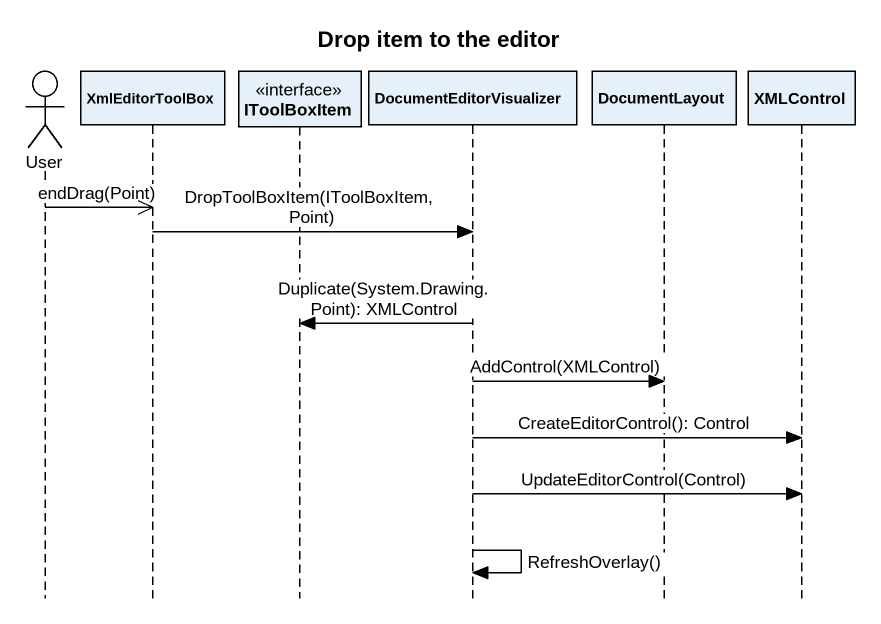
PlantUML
@startuml
title Drop item to the editor
hide footbox
actor User
participant XmlEditorToolBox
participant IToolBoxItem <<interface>>
participant DocumentEditorVisualizer
participant DocumentLayout
participant XMLControl

User ->> XmlEditorToolBox : endDrag(Point)
XmlEditorToolBox -> DocumentEditorVisualizer : DropToolBoxItem(IToolBoxItem, Point)
DocumentEditorVisualizer -> IToolBoxItem : Duplicate(System.Drawing.Point): XMLControl
DocumentEditorVisualizer -> DocumentLayout : AddControl(XMLControl)
DocumentEditorVisualizer -> XMLControl : CreateEditorControl(): Control
DocumentEditorVisualizer -> XMLControl : UpdateEditorControl(Control)
DocumentEditorVisualizer -> DocumentEditorVisualizer : RefreshOverlay()
@enduml
